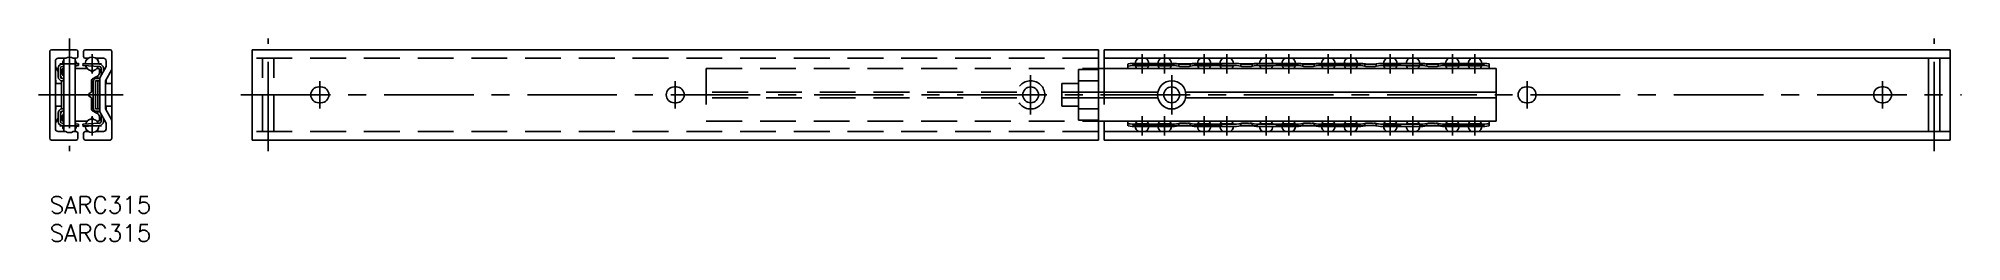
# Model space of a CAD drawing. Extents: x -2 to 339, y -8 to 28.
import ezdxf

# ---------------------------------------------------------------- set-up
doc = ezdxf.new("R2010")
doc.units = 0
doc.header["$LTSCALE"] = 0.5
doc.linetypes.add('CENTER', pattern=[50.8, 31.75, -6.35, 6.35, -6.35])
doc.linetypes.add('DASHED', pattern=[19.05, 12.7, -6.35])
for name, color, linetype in [('MSM_CENTER', 1, 'CENTER'), ('MSM_CONTINUOUS', 7, 'CONTINUOUS'), ('MSM_DASHED', 4, 'DASHED'), ('MSM_PART_NUMBER', 7, 'CONTINUOUS')]:
    doc.layers.add(name, color=color, linetype=linetype)
doc.styles.get("Standard").update_dxf_attribs({"font": 'txt.shx', "height": 4, "bigfont": 'bigfont.shx'})

# ---------------------------------------------------------------- blocks, each defined once
blk = doc.blocks.new('*U20')
at = {"layer": 'MSM_PART_NUMBER'}
blk.add_text('SARC315', height=3, dxfattribs=at).set_placement((0, -3))
blk = doc.blocks.new('*U21')
at = {"layer": 'MSM_PART_NUMBER'}
blk.add_text('SARC315', height=3, dxfattribs=at).set_placement((0, -8))

msp = doc.modelspace()

# ---------------------------------------------------------------- linework, layer by layer
at = {"layer": 'MSM_CENTER'}
for p, q in [((3.5, 28), (3.5, 8)), ((38.72, 8), (38.72, 28)), ((334.02, 8), (334.02, 28)), ((7.5, 25.2), (7.5, 21.8)), ((193.62, 25.2), (193.62, 21.8)), ((197.62, 25.2), (197.62, 21.8)), ((204.62, 25.2), (204.62, 21.8)), ((208.62, 25.2), (208.62, 21.8)), ((215.62, 25.2), (215.62, 21.8)), ((219.62, 25.2), (219.62, 21.8)), ((226.62, 25.2), (226.62, 21.8)), ((230.62, 25.2), (230.62, 21.8)), ((237.62, 25.2), (237.62, 21.8)), ((241.62, 25.2), (241.62, 21.8)), ((248.62, 25.2), (248.62, 21.8)), ((252.62, 25.2), (252.62, 21.8)), ((1.8, 23.5), (5.2, 23.5)), ((5.8, 23.5), (9.2, 23.5)), ((173.87, 14.5), (173.87, 21.5)), ((191.92, 23.5), (254.32, 23.5)), ((198.87, 14.5), (198.87, 21.5)), ((13, 18), (-2, 18)), ((33.87, 18), (338.87, 18)), ((47.87, 15.6), (47.87, 20.4)), ((110.87, 15.6), (110.87, 20.4)), ((261.87, 15.6), (261.87, 20.4)), ((324.87, 15.6), (324.87, 20.4)), ((7.5, 14.2), (7.5, 10.8)), ((193.62, 14.2), (193.62, 10.8)), ((197.62, 14.2), (197.62, 10.8)), ((204.62, 14.2), (204.62, 10.8)), ((208.62, 14.2), (208.62, 10.8)), ((215.62, 14.2), (215.62, 10.8)), ((219.62, 14.2), (219.62, 10.8)), ((226.62, 14.2), (226.62, 10.8)), ((230.62, 14.2), (230.62, 10.8)), ((237.62, 14.2), (237.62, 10.8)), ((241.62, 14.2), (241.62, 10.8)), ((248.62, 14.2), (248.62, 10.8)), ((252.62, 14.2), (252.62, 10.8)), ((1.8, 12.5), (5.2, 12.5)), ((5.8, 12.5), (9.2, 12.5)), ((191.92, 12.5), (254.32, 12.5))]:
    msp.add_line(p, q, dxfattribs=at)
at = {"layer": 'MSM_CONTINUOUS'}
for p, q in [((0, 25.7), (0, 10.3)), ((0.3, 26), (4.7, 26)), ((1, 24), (1, 12)), ((1.5, 24.5), (2.84, 24.5)), ((2.5, 24.5), (2.5, 11.5)), ((4.16, 24.5), (4.7, 24.5)), ((4.5, 11.5), (4.5, 24.5)), ((5, 25.7), (5, 24.8)), ((6, 24.8), (6, 25.7)), ((6.3, 26), (10.7, 26)), ((6.3, 24.5), (6.84, 24.5)), ((6.5, 24.16), (6.5, 24.5)), ((8.16, 24.5), (9.5, 24.5)), ((8.5, 24.16), (8.5, 24.5)), ((10, 23), (10, 24)), ((11, 10.3), (11, 25.7)), ((35.87, 26), (185.87, 26)), ((35.87, 26), (35.87, 10)), ((185.87, 26), (185.87, 10)), ((186.87, 26), (336.87, 26)), ((186.87, 22.65), (186.87, 26)), ((186.87, 24.5), (336.87, 24.5)), ((333.02, 24.5), (333.02, 11.5)), ((335.02, 24.5), (335.02, 11.5)), ((336.87, 26), (336.87, 10)), ((1, 23), (1.5, 22.09)), ((1, 20.68), (1.1, 20.5)), ((1.1, 20), (1.1, 20.5)), ((1.5, 21.2), (1.5, 22.74)), ((1.9, 22.74), (1.9, 21.2)), ((1.9, 21.36), (2.1, 21)), ((2.1, 21), (2.1, 20.92)), ((2.1, 20.51), (2.1, 15.49)), ((2.16, 23.43), (2.5, 23.45)), ((2.5, 23.05), (2.18, 23.04)), ((2.2, 22.45), (2.2, 21.95)), ((2.2, 20.9), (2.51, 20.9)), ((2.51, 20.5), (2.2, 20.5)), ((2.5, 22.65), (2.4, 22.65)), ((4.5, 23.56), (5.1, 23.59)), ((4.5, 23.16), (5.12, 23.19)), ((6.65, 22.65), (4.5, 22.65)), ((5.12, 23.19), (5.1, 23.59)), ((5.88, 23.19), (5.9, 23.59)), ((5.88, 23.19), (8.82, 23.04)), ((5.9, 23.59), (8.84, 23.43)), ((6.5, 22.84), (6.5, 22.65)), ((7.4, 20.58), (7.4, 18.5)), ((8.35, 21.23), (7.57, 20.85)), ((8.8, 20.9), (8.2, 20.9)), ((8.2, 20.5), (8.8, 20.5)), ((8.35, 22.65), (8.6, 22.65)), ((8.5, 22.65), (8.5, 22.84)), ((8.5, 20.9), (8.5, 21.32)), ((8.5, 15.5), (8.5, 20.5)), ((8.8, 22.45), (8.8, 21.95)), ((8.9, 20.51), (8.8, 20.5)), ((8.9, 21), (10, 23)), ((8.9, 15), (8.9, 21)), ((9.1, 21.36), (9.1, 22.74)), ((9.5, 22.09), (9.5, 22.74)), ((11, 22.5), (9.9, 20.5)), ((9.9, 20.5), (9.9, 15.5)), ((10, 20), (10, 20.68)), ((185.87, 22.5), (182.37, 22.5)), ((182.37, 22.5), (182.37, 13.5)), ((182.37, 20.5), (185.87, 20.5)), ((185.87, 22.65), (256.37, 22.65)), ((191.12, 23.51), (191.12, 22.65)), ((198.62, 23.59), (192.62, 23.59)), ((198.62, 23.19), (192.62, 23.19)), ((200.12, 23.07), (200.12, 23.51)), ((201.42, 23.43), (200.82, 23.43)), ((200.82, 23.03), (201.42, 23.03)), ((202.12, 23.51), (202.12, 23.07)), ((209.62, 23.59), (203.62, 23.59)), ((209.62, 23.19), (203.62, 23.19)), ((211.12, 23.07), (211.12, 23.51)), ((212.42, 23.43), (211.82, 23.43)), ((211.82, 23.03), (212.42, 23.03)), ((213.12, 23.51), (213.12, 23.07)), ((220.62, 23.59), (214.62, 23.59)), ((220.62, 23.19), (214.62, 23.19)), ((222.12, 23.07), (222.12, 23.51)), ((223.42, 23.43), (222.82, 23.43)), ((222.82, 23.03), (223.42, 23.03)), ((224.12, 23.51), (224.12, 23.07)), ((231.62, 23.59), (225.62, 23.59)), ((231.62, 23.19), (225.62, 23.19)), ((233.12, 23.07), (233.12, 23.51)), ((234.42, 23.43), (233.82, 23.43)), ((233.82, 23.03), (234.42, 23.03)), ((235.12, 23.51), (235.12, 23.07)), ((242.62, 23.59), (236.62, 23.59)), ((242.62, 23.19), (236.62, 23.19)), ((244.12, 23.07), (244.12, 23.51)), ((245.42, 23.43), (244.82, 23.43)), ((244.82, 23.03), (245.42, 23.03)), ((246.12, 23.51), (246.12, 23.07)), ((253.62, 23.59), (247.62, 23.59)), ((253.62, 23.19), (247.62, 23.19)), ((255.12, 23.51), (255.12, 22.65)), ((256.37, 22.65), (256.37, 13.35)), ((1, 20), (2.1, 20)), ((7.4, 18.5), (7.01, 18.25)), ((7.4, 17.5), (7.01, 17.75)), ((7.4, 15.42), (7.4, 17.5)), ((7.7, 20.4), (7.7, 15.6)), ((8.1, 15.6), (8.1, 20.4)), ((11, 20), (9.9, 20)), ((47.67, 19.4), (48.07, 19.4)), ((110.67, 19.4), (111.07, 19.4)), ((179.37, 20), (179.37, 16)), ((182.37, 20), (179.37, 20)), ((185.87, 18.5), (196.42, 18.5)), ((196.42, 17.5), (185.87, 17.5)), ((201.32, 18.5), (256.37, 18.5)), ((256.37, 17.5), (201.32, 17.5)), ((324.67, 19.4), (325.07, 19.4)), ((1, 16), (2.1, 16)), ((1.1, 15.5), (1, 15.32)), ((1.5, 13.91), (1, 13)), ((1.1, 15.5), (1.1, 16)), ((1.5, 13.26), (1.5, 14.8)), ((2.1, 15), (1.9, 14.64)), ((1.9, 14.8), (1.9, 13.26)), ((2.1, 15.08), (2.1, 15)), ((2.2, 15.5), (2.51, 15.5)), ((2.51, 15.1), (2.2, 15.1)), ((2.2, 13.55), (2.2, 14.05)), ((8.35, 14.77), (7.57, 15.15)), ((8.8, 15.5), (8.2, 15.5)), ((8.2, 15.1), (8.8, 15.1)), ((8.5, 14.68), (8.5, 15.1)), ((8.8, 15.5), (8.9, 15.49)), ((8.8, 13.55), (8.8, 14.05)), ((10, 13), (8.9, 15)), ((9.1, 13.26), (9.1, 14.64)), ((9.5, 13.26), (9.5, 13.91)), ((11, 16), (9.9, 16)), ((9.9, 15.5), (11, 13.5)), ((10, 15.32), (10, 16)), ((47.67, 16.6), (48.07, 16.6)), ((110.67, 16.6), (111.07, 16.6)), ((179.37, 16), (182.37, 16)), ((185.87, 15.5), (182.37, 15.5)), ((261.67, 16.6), (262.07, 16.6)), ((324.67, 16.6), (325.07, 16.6)), ((2.84, 11.5), (1.5, 11.5)), ((2.5, 12.55), (2.16, 12.57)), ((2.18, 12.96), (2.5, 12.95)), ((2.4, 13.35), (2.5, 13.35)), ((4.7, 11.5), (4.16, 11.5)), ((4.5, 13.35), (6.65, 13.35)), ((4.5, 12.84), (5.12, 12.81)), ((4.5, 12.44), (5.1, 12.41)), ((5, 11.2), (5, 10.3)), ((5.12, 12.81), (5.1, 12.41)), ((5.88, 12.81), (8.82, 12.96)), ((5.88, 12.81), (5.9, 12.41)), ((5.9, 12.41), (8.84, 12.57)), ((6, 10.3), (6, 11.2)), ((6.84, 11.5), (6.3, 11.5)), ((6.5, 13.35), (6.5, 13.16)), ((6.5, 11.84), (6.5, 11.5)), ((9.5, 11.5), (8.16, 11.5)), ((8.35, 13.35), (8.6, 13.35)), ((8.5, 13.16), (8.5, 13.35)), ((8.5, 11.5), (8.5, 11.84)), ((10, 12), (10, 13)), ((182.37, 13.5), (185.87, 13.5)), ((185.87, 13.35), (256.37, 13.35)), ((186.87, 13.35), (186.87, 10)), ((186.87, 11.5), (336.87, 11.5)), ((191.12, 13.35), (191.12, 12.49)), ((192.62, 12.81), (198.62, 12.81)), ((192.62, 12.41), (198.62, 12.41)), ((200.12, 12.49), (200.12, 12.93)), ((201.42, 12.97), (200.82, 12.97)), ((200.82, 12.57), (201.42, 12.57)), ((202.12, 12.93), (202.12, 12.49)), ((203.62, 12.81), (209.62, 12.81)), ((203.62, 12.41), (209.62, 12.41)), ((211.12, 12.49), (211.12, 12.93)), ((212.42, 12.97), (211.82, 12.97)), ((211.82, 12.57), (212.42, 12.57)), ((213.12, 12.93), (213.12, 12.49)), ((214.62, 12.81), (220.62, 12.81)), ((214.62, 12.41), (220.62, 12.41)), ((222.12, 12.49), (222.12, 12.93)), ((223.42, 12.97), (222.82, 12.97)), ((222.82, 12.57), (223.42, 12.57)), ((224.12, 12.93), (224.12, 12.49)), ((225.62, 12.81), (231.62, 12.81)), ((225.62, 12.41), (231.62, 12.41)), ((233.12, 12.49), (233.12, 12.93)), ((234.42, 12.97), (233.82, 12.97)), ((233.82, 12.57), (234.42, 12.57)), ((235.12, 12.93), (235.12, 12.49)), ((236.62, 12.81), (242.62, 12.81)), ((236.62, 12.41), (242.62, 12.41)), ((244.12, 12.49), (244.12, 12.93)), ((245.42, 12.97), (244.82, 12.97)), ((244.82, 12.57), (245.42, 12.57)), ((246.12, 12.93), (246.12, 12.49)), ((247.62, 12.81), (253.62, 12.81)), ((247.62, 12.41), (253.62, 12.41)), ((255.12, 13.35), (255.12, 12.49)), ((0.3, 10), (4.7, 10)), ((10.7, 10), (6.3, 10)), ((35.87, 10), (185.87, 10)), ((186.87, 10), (336.87, 10))]:
    msp.add_line(p, q, dxfattribs=at)
for centre, radius in [((198.87, 18), 2.5), ((173.87, 18), 1.4), ((198.87, 18), 1.4)]:
    msp.add_circle(centre, radius, dxfattribs=at)
for centre, radius, start, end in [((0.3, 25.7), 0.3, 90, 180), ((1.5, 24), 0.5, 90, 180), ((3.5, 23.5), 1.2, 146.4427, 182.7704), ((3.5, 23.5), 1.2, 56.4426, 123.5574), ((3.5, 23.5), 1.2, 3.2296, 33.5573), ((4.7, 25.7), 0.3, 0, 90), ((4.7, 24.8), 0.3, 270, 0), ((6.3, 25.7), 0.3, 90, 180), ((6.3, 24.8), 0.3, 180, 270), ((7.5, 23.5), 1.2, 357.2296, 176.7704), ((9.5, 24), 0.5, 0, 90), ((10.7, 25.7), 0.3, 0, 90), ((193.62, 23.5), 1.2, 123.5573, 175.404), ((193.62, 23.5), 1.2, 4.2374, 56.4427), ((197.62, 23.5), 1.2, 123.5573, 175.7626), ((197.62, 23.5), 1.2, 4.596, 56.4427), ((204.62, 23.5), 1.2, 123.5573, 175.404), ((204.62, 23.5), 1.2, 4.2374, 56.4427), ((208.62, 23.5), 1.2, 123.5573, 175.7626), ((208.62, 23.5), 1.2, 4.596, 56.4427), ((215.62, 23.5), 1.2, 123.5573, 175.404), ((215.62, 23.5), 1.2, 4.2374, 56.4427), ((219.62, 23.5), 1.2, 123.5573, 175.7626), ((219.62, 23.5), 1.2, 4.596, 56.4427), ((226.62, 23.5), 1.2, 123.5573, 175.404), ((226.62, 23.5), 1.2, 4.2374, 56.4427), ((230.62, 23.5), 1.2, 123.5573, 175.7626), ((230.62, 23.5), 1.2, 4.596, 56.4427), ((237.62, 23.5), 1.2, 123.5573, 175.404), ((237.62, 23.5), 1.2, 4.2374, 56.4427), ((241.62, 23.5), 1.2, 123.5573, 175.7626), ((241.62, 23.5), 1.2, 4.596, 56.4427), ((248.62, 23.5), 1.2, 123.5573, 175.404), ((248.62, 23.5), 1.2, 4.2374, 56.4427), ((252.62, 23.5), 1.2, 123.5573, 175.7626), ((252.62, 23.5), 1.2, 4.596, 56.4427), ((2.2, 22.74), 0.7, 93, 180), ((2.2, 21.2), 0.7, 180, 270), ((2.2, 22.74), 0.3, 93, 180), ((2.2, 21.2), 0.3, 180, 270), ((2.4, 22.45), 0.2, 90, 180), ((3, 21.95), 0.8, 180, 231.3178), ((3.5, 23.5), 1.2, 202.2279, 213.5573), ((3.5, 23.5), 1.2, 326.4427, 343.7721), ((7.5, 23.5), 1.2, 196.2277, 337.7721), ((7.13, 22.15), 0.2, 22.0243, 74.6411), ((7.5, 22.3), 0.2, 202.0243, 337.9757), ((7.7, 20.58), 0.3, 116, 180), ((7.87, 22.15), 0.2, 105.3589, 157.9757), ((8.2, 20.4), 0.5, 90, 180), ((8.2, 20.4), 0.1, 90, 180), ((8, 21.95), 0.8, 296, 0), ((8.6, 22.45), 0.2, 0, 90), ((8.8, 21.2), 0.3, 270, 289.4712), ((8.8, 22.74), 0.3, 0, 87), ((8.8, 22.74), 0.7, 0, 87), ((192.25, 16.36), 7.23, 87.0366, 98.9552), ((192.25, 15.97), 7.23, 87.0366, 98.9552), ((192.44, 23.1), 0.00613, 147.0986, 189.0635), ((192.45, 23.1), 0.0179, 106.4416, 138.6837), ((192.45, 23.11), 0.0186, 216.9984, 252.6425), ((192.5, 22.96), 0.168, 98.142, 110.4744), ((192.51, 23.29), 0.205, 250.7995, 265.0642), ((192.66, 22.08), 1.06, 95.2778, 99.9407), ((193.62, 23.5), 1.2, 198.332, 225), ((193.06, 17.84), 5.32, 91.8436, 95.3896), ((193.6, 4.22), 18.94, 89.9275, 92.1281), ((193.64, 4.22), 18.94, 87.8719, 90.0725), ((194.18, 17.84), 5.32, 84.6104, 88.1564), ((193.62, 23.5), 1.2, 315, 341.668), ((194.58, 22.08), 1.06, 80.0593, 84.7222), ((194.73, 23.29), 0.205, 274.9358, 289.2005), ((194.74, 22.96), 0.168, 69.5256, 81.858), ((194.8, 23.1), 0.00802, 0.9825, 29.7675), ((194.79, 23.1), 0.0179, 41.3163, 73.5584), ((194.79, 23.11), 0.0174, 286.8301, 326.2762), ((196.44, 23.1), 0.00613, 147.0986, 189.0635), ((196.45, 23.1), 0.0179, 106.4416, 138.6837), ((196.45, 23.11), 0.0186, 216.9984, 252.6425), ((196.5, 22.96), 0.168, 98.142, 110.4744), ((196.51, 23.29), 0.205, 250.7995, 265.0642), ((196.66, 22.08), 1.06, 95.2778, 99.9407), ((197.62, 23.5), 1.2, 198.332, 225), ((197.06, 17.84), 5.32, 91.8436, 95.3896), ((197.6, 4.22), 18.94, 89.9275, 92.1281), ((197.64, 4.22), 18.94, 87.8719, 90.0725), ((198.18, 17.84), 5.32, 84.6104, 88.1564), ((197.62, 23.5), 1.2, 315, 341.668), ((198.99, 16.36), 7.23, 81.0448, 92.9634), ((198.99, 15.97), 7.23, 81.0448, 92.9634), ((198.58, 22.08), 1.06, 80.0593, 84.7222), ((198.73, 23.29), 0.205, 274.9358, 289.2005), ((198.74, 22.96), 0.168, 69.5256, 81.858), ((198.8, 23.1), 0.00802, 0.9825, 29.7675), ((198.79, 23.1), 0.0179, 41.3163, 73.5584), ((198.79, 23.11), 0.0174, 286.8301, 326.2762), ((200.42, 24.81), 1.38, 257.314, 272.6455), ((200.42, 24.41), 1.38, 257.314, 272.6455), ((200.97, 34.62), 11.2, 267.5106, 269.2169), ((200.8, 33.94), 10.91, 268.3655, 270.1154), ((201.27, 34.62), 11.19, 270.7831, 272.4894), ((201.44, 33.96), 10.93, 269.8858, 271.6333), ((201.82, 24.81), 1.38, 267.3545, 282.686), ((201.82, 24.41), 1.38, 267.3545, 282.686), ((203.25, 16.36), 7.23, 87.0366, 98.9552), ((203.25, 15.97), 7.23, 87.0366, 98.9552), ((203.44, 23.1), 0.00613, 147.0986, 189.0635), ((203.45, 23.1), 0.0179, 106.4416, 138.6837), ((203.45, 23.11), 0.0186, 216.9984, 252.6425), ((203.5, 22.96), 0.168, 98.142, 110.4744), ((203.51, 23.29), 0.205, 250.7995, 265.0642), ((203.66, 22.08), 1.06, 95.2778, 99.9407), ((204.62, 23.5), 1.2, 198.332, 225), ((204.06, 17.84), 5.32, 91.8436, 95.3896), ((204.6, 4.22), 18.94, 89.9275, 92.1281), ((204.64, 4.22), 18.94, 87.8719, 90.0725), ((205.18, 17.84), 5.32, 84.6104, 88.1564), ((204.62, 23.5), 1.2, 315, 341.668), ((205.58, 22.08), 1.06, 80.0593, 84.7222), ((205.73, 23.29), 0.205, 274.9358, 289.2005), ((205.74, 22.96), 0.168, 69.5256, 81.858), ((205.8, 23.1), 0.00802, 0.9825, 29.7675), ((205.79, 23.1), 0.0179, 41.3163, 73.5584), ((205.79, 23.11), 0.0174, 286.8301, 326.2762), ((207.44, 23.1), 0.00613, 147.0986, 189.0635), ((207.45, 23.1), 0.0179, 106.4416, 138.6837), ((207.45, 23.11), 0.0186, 216.9984, 252.6425), ((207.5, 22.96), 0.168, 98.142, 110.4744), ((207.51, 23.29), 0.205, 250.7995, 265.0642), ((207.66, 22.08), 1.06, 95.2778, 99.9407), ((208.62, 23.5), 1.2, 198.332, 225), ((208.06, 17.84), 5.32, 91.8436, 95.3896), ((208.6, 4.22), 18.94, 89.9275, 92.1281), ((208.64, 4.22), 18.94, 87.8719, 90.0725), ((209.18, 17.84), 5.32, 84.6104, 88.1564), ((208.62, 23.5), 1.2, 315, 341.668), ((209.99, 16.36), 7.23, 81.0448, 92.9634), ((209.99, 15.97), 7.23, 81.0448, 92.9634), ((209.58, 22.08), 1.06, 80.0593, 84.7222), ((209.73, 23.29), 0.205, 274.9358, 289.2005), ((209.74, 22.96), 0.168, 69.5256, 81.858), ((209.8, 23.1), 0.00802, 0.9825, 29.7675), ((209.79, 23.1), 0.0179, 41.3163, 73.5584), ((209.79, 23.11), 0.0174, 286.8301, 326.2762), ((211.42, 24.81), 1.38, 257.314, 272.6455), ((211.42, 24.41), 1.38, 257.314, 272.6455), ((211.97, 34.62), 11.2, 267.5106, 269.2169), ((211.8, 33.94), 10.91, 268.3655, 270.1154), ((212.27, 34.62), 11.19, 270.7831, 272.4894), ((212.44, 33.96), 10.93, 269.8858, 271.6333), ((212.82, 24.81), 1.38, 267.3545, 282.686), ((212.82, 24.41), 1.38, 267.3545, 282.686), ((214.25, 16.36), 7.23, 87.0366, 98.9552), ((214.25, 15.97), 7.23, 87.0366, 98.9552), ((214.44, 23.1), 0.00613, 147.0986, 189.0635), ((214.45, 23.1), 0.0179, 106.4416, 138.6837), ((214.45, 23.11), 0.0186, 216.9984, 252.6425), ((214.5, 22.96), 0.168, 98.142, 110.4744), ((214.51, 23.29), 0.205, 250.7995, 265.0642), ((214.66, 22.08), 1.06, 95.2778, 99.9407), ((215.62, 23.5), 1.2, 198.332, 225), ((215.06, 17.84), 5.32, 91.8436, 95.3896), ((215.6, 4.22), 18.94, 89.9275, 92.1281), ((215.64, 4.22), 18.94, 87.8719, 90.0725), ((216.18, 17.84), 5.32, 84.6104, 88.1564), ((215.62, 23.5), 1.2, 315, 341.668), ((216.58, 22.08), 1.06, 80.0593, 84.7222), ((216.73, 23.29), 0.205, 274.9358, 289.2005), ((216.74, 22.96), 0.168, 69.5256, 81.858), ((216.8, 23.1), 0.00802, 0.9825, 29.7675), ((216.79, 23.1), 0.0179, 41.3163, 73.5584), ((216.79, 23.11), 0.0174, 286.8301, 326.2762), ((218.44, 23.1), 0.00613, 147.0986, 189.0635), ((218.45, 23.1), 0.0179, 106.4416, 138.6837), ((218.45, 23.11), 0.0186, 216.9984, 252.6425), ((218.5, 22.96), 0.168, 98.142, 110.4744), ((218.51, 23.29), 0.205, 250.7995, 265.0642), ((218.66, 22.08), 1.06, 95.2778, 99.9407), ((219.62, 23.5), 1.2, 198.332, 225), ((219.06, 17.84), 5.32, 91.8436, 95.3896), ((219.6, 4.22), 18.94, 89.9275, 92.1281), ((219.64, 4.22), 18.94, 87.8719, 90.0725), ((220.18, 17.84), 5.32, 84.6104, 88.1564), ((219.62, 23.5), 1.2, 315, 341.668), ((220.99, 16.36), 7.23, 81.0448, 92.9634), ((220.99, 15.97), 7.23, 81.0448, 92.9634), ((220.58, 22.08), 1.06, 80.0593, 84.7222), ((220.73, 23.29), 0.205, 274.9358, 289.2005), ((220.74, 22.96), 0.168, 69.5256, 81.858), ((220.8, 23.1), 0.00802, 0.9825, 29.7675), ((220.79, 23.1), 0.0179, 41.3163, 73.5584), ((220.79, 23.11), 0.0174, 286.8301, 326.2762), ((222.42, 24.81), 1.38, 257.314, 272.6455), ((222.42, 24.41), 1.38, 257.314, 272.6455), ((222.97, 34.62), 11.2, 267.5106, 269.2169), ((222.8, 33.94), 10.91, 268.3655, 270.1154), ((223.27, 34.62), 11.19, 270.7831, 272.4894), ((223.44, 33.96), 10.93, 269.8858, 271.6333), ((223.82, 24.81), 1.38, 267.3545, 282.686), ((223.82, 24.41), 1.38, 267.3545, 282.686), ((225.25, 16.36), 7.23, 87.0366, 98.9552), ((225.25, 15.97), 7.23, 87.0366, 98.9552), ((225.44, 23.1), 0.00613, 147.0986, 189.0635), ((225.45, 23.1), 0.0179, 106.4416, 138.6837), ((225.45, 23.11), 0.0186, 216.9984, 252.6425), ((225.5, 22.96), 0.168, 98.142, 110.4744), ((225.51, 23.29), 0.205, 250.7995, 265.0642), ((225.66, 22.08), 1.06, 95.2778, 99.9407), ((226.62, 23.5), 1.2, 198.332, 225), ((226.06, 17.84), 5.32, 91.8436, 95.3896), ((226.6, 4.22), 18.94, 89.9275, 92.1281), ((226.64, 4.22), 18.94, 87.8719, 90.0725), ((227.18, 17.84), 5.32, 84.6104, 88.1564), ((226.62, 23.5), 1.2, 315, 341.668), ((227.58, 22.08), 1.06, 80.0593, 84.7222), ((227.73, 23.29), 0.205, 274.9358, 289.2005), ((227.74, 22.96), 0.168, 69.5256, 81.858), ((227.8, 23.1), 0.00802, 0.9825, 29.7675), ((227.79, 23.1), 0.0179, 41.3163, 73.5584), ((227.79, 23.11), 0.0174, 286.8301, 326.2762), ((229.44, 23.1), 0.00613, 147.0986, 189.0635), ((229.45, 23.1), 0.0179, 106.4416, 138.6837), ((229.45, 23.11), 0.0186, 216.9984, 252.6425), ((229.5, 22.96), 0.168, 98.142, 110.4744), ((229.51, 23.29), 0.205, 250.7995, 265.0642), ((229.66, 22.08), 1.06, 95.2778, 99.9407), ((230.62, 23.5), 1.2, 198.332, 225), ((230.06, 17.84), 5.32, 91.8436, 95.3896), ((230.6, 4.22), 18.94, 89.9275, 92.1281), ((230.64, 4.22), 18.94, 87.8719, 90.0725), ((231.18, 17.84), 5.32, 84.6104, 88.1564), ((230.62, 23.5), 1.2, 315, 341.668), ((231.99, 16.36), 7.23, 81.0448, 92.9634), ((231.99, 15.97), 7.23, 81.0448, 92.9634), ((231.58, 22.08), 1.06, 80.0593, 84.7222), ((231.73, 23.29), 0.205, 274.9358, 289.2005), ((231.74, 22.96), 0.168, 69.5256, 81.858), ((231.8, 23.1), 0.00802, 0.9825, 29.7675), ((231.79, 23.1), 0.0179, 41.3163, 73.5584), ((231.79, 23.11), 0.0174, 286.8301, 326.2762), ((233.42, 24.81), 1.38, 257.314, 272.6455), ((233.42, 24.41), 1.38, 257.314, 272.6455), ((233.97, 34.62), 11.2, 267.5106, 269.2169), ((233.8, 33.94), 10.91, 268.3655, 270.1154), ((234.27, 34.62), 11.19, 270.7831, 272.4894), ((234.44, 33.96), 10.93, 269.8858, 271.6333), ((234.82, 24.81), 1.38, 267.3545, 282.686), ((234.82, 24.41), 1.38, 267.3545, 282.686), ((236.25, 16.36), 7.23, 87.0366, 98.9552), ((236.25, 15.97), 7.23, 87.0366, 98.9552), ((236.44, 23.1), 0.00613, 147.0986, 189.0635), ((236.45, 23.1), 0.0179, 106.4416, 138.6837), ((236.45, 23.11), 0.0186, 216.9984, 252.6425), ((236.5, 22.96), 0.168, 98.142, 110.4744), ((236.51, 23.29), 0.205, 250.7995, 265.0642), ((236.66, 22.08), 1.06, 95.2778, 99.9407), ((237.62, 23.5), 1.2, 198.332, 225), ((237.06, 17.84), 5.32, 91.8436, 95.3896), ((237.6, 4.22), 18.94, 89.9275, 92.1281), ((237.64, 4.22), 18.94, 87.8719, 90.0725), ((238.18, 17.84), 5.32, 84.6104, 88.1564), ((237.62, 23.5), 1.2, 315, 341.668), ((238.58, 22.08), 1.06, 80.0593, 84.7222), ((238.73, 23.29), 0.205, 274.9358, 289.2005), ((238.74, 22.96), 0.168, 69.5256, 81.858), ((238.8, 23.1), 0.00802, 0.9825, 29.7675), ((238.79, 23.1), 0.0179, 41.3163, 73.5584), ((238.79, 23.11), 0.0174, 286.8301, 326.2762), ((240.44, 23.1), 0.00613, 147.0986, 189.0635), ((240.45, 23.1), 0.0179, 106.4416, 138.6837), ((240.45, 23.11), 0.0186, 216.9984, 252.6425), ((240.5, 22.96), 0.168, 98.142, 110.4744), ((240.51, 23.29), 0.205, 250.7995, 265.0642), ((240.66, 22.08), 1.06, 95.2778, 99.9407), ((241.62, 23.5), 1.2, 198.332, 225), ((241.06, 17.84), 5.32, 91.8436, 95.3896), ((241.6, 4.22), 18.94, 89.9275, 92.1281), ((241.64, 4.22), 18.94, 87.8719, 90.0725), ((242.18, 17.84), 5.32, 84.6104, 88.1564), ((241.62, 23.5), 1.2, 315, 341.668), ((242.99, 16.36), 7.23, 81.0448, 92.9634), ((242.99, 15.97), 7.23, 81.0448, 92.9634), ((242.58, 22.08), 1.06, 80.0593, 84.7222), ((242.73, 23.29), 0.205, 274.9358, 289.2005), ((242.74, 22.96), 0.168, 69.5256, 81.858), ((242.8, 23.1), 0.00802, 0.9825, 29.7675), ((242.79, 23.1), 0.0179, 41.3163, 73.5584), ((242.79, 23.11), 0.0174, 286.8301, 326.2762), ((244.42, 24.81), 1.38, 257.314, 272.6455), ((244.42, 24.41), 1.38, 257.314, 272.6455), ((244.97, 34.62), 11.2, 267.5106, 269.2169), ((244.8, 33.94), 10.91, 268.3655, 270.1154), ((245.27, 34.62), 11.19, 270.7831, 272.4894), ((245.44, 33.96), 10.93, 269.8858, 271.6333), ((245.82, 24.81), 1.38, 267.3545, 282.686), ((245.82, 24.41), 1.38, 267.3545, 282.686), ((247.25, 16.36), 7.23, 87.0366, 98.9552), ((247.25, 15.97), 7.23, 87.0366, 98.9552), ((247.44, 23.1), 0.00613, 147.0986, 189.0635), ((247.45, 23.1), 0.0179, 106.4416, 138.6837), ((247.45, 23.11), 0.0186, 216.9984, 252.6425), ((247.5, 22.96), 0.168, 98.142, 110.4744), ((247.51, 23.29), 0.205, 250.7995, 265.0642), ((247.66, 22.08), 1.06, 95.2778, 99.9407), ((248.62, 23.5), 1.2, 198.332, 225), ((248.06, 17.84), 5.32, 91.8436, 95.3896), ((248.6, 4.22), 18.94, 89.9275, 92.1281), ((248.64, 4.22), 18.94, 87.8719, 90.0725), ((249.18, 17.84), 5.32, 84.6104, 88.1564), ((248.62, 23.5), 1.2, 315, 341.668), ((249.58, 22.08), 1.06, 80.0593, 84.7222), ((249.73, 23.29), 0.205, 274.9358, 289.2005), ((249.74, 22.96), 0.168, 69.5256, 81.858), ((249.8, 23.1), 0.00802, 0.9825, 29.7675), ((249.79, 23.1), 0.0179, 41.3163, 73.5584), ((249.79, 23.11), 0.0174, 286.8301, 326.2762), ((251.44, 23.1), 0.00613, 147.0986, 189.0635), ((251.45, 23.1), 0.0179, 106.4416, 138.6837), ((251.45, 23.11), 0.0186, 216.9984, 252.6425), ((251.5, 22.96), 0.168, 98.142, 110.4744), ((251.51, 23.29), 0.205, 250.7995, 265.0642), ((251.66, 22.08), 1.06, 95.2778, 99.9407), ((252.62, 23.5), 1.2, 198.332, 225), ((252.06, 17.84), 5.32, 91.8436, 95.3896), ((252.6, 4.22), 18.94, 89.9275, 92.1281), ((252.64, 4.22), 18.94, 87.8719, 90.0725), ((253.18, 17.84), 5.32, 84.6104, 88.1564), ((252.62, 23.5), 1.2, 315, 341.668), ((253.99, 16.36), 7.23, 81.0448, 92.9634), ((253.99, 15.97), 7.23, 81.0448, 92.9634), ((253.58, 22.08), 1.06, 80.0593, 84.7222), ((253.73, 23.29), 0.205, 274.9358, 289.2005), ((253.74, 22.96), 0.168, 69.5256, 81.858), ((253.8, 23.1), 0.00802, 0.9825, 29.7675), ((253.79, 23.1), 0.0179, 41.3163, 73.5584), ((253.79, 23.11), 0.0174, 286.8301, 326.2762), ((7.17, 18), 0.3, 122.0054, 237.9952), ((47.67, 18), 1.4, 90, 270), ((48.07, 18), 1.4, 270, 90), ((110.67, 18), 1.4, 90, 270), ((111.07, 18), 1.4, 270, 90), ((261.67, 18), 1.4, 90, 270), ((262.07, 18), 1.4, 270, 90), ((324.67, 18), 1.4, 90, 270), ((325.07, 18), 1.4, 270, 90), ((2.2, 14.8), 0.7, 90, 180), ((2.2, 14.8), 0.3, 90, 180), ((3, 14.05), 0.8, 128.6822, 180), ((7.5, 12.5), 1.2, 22.2271, 163.7723), ((7.13, 13.85), 0.2, 285.3589, 337.9757), ((7.5, 13.7), 0.2, 22.0243, 157.9757), ((7.7, 15.42), 0.3, 180, 244), ((7.87, 13.85), 0.2, 202.0243, 254.6411), ((8.2, 15.6), 0.5, 180, 270), ((8.2, 15.6), 0.1, 180, 270), ((8, 14.05), 0.8, 0, 64), ((8.8, 14.8), 0.3, 70.5288, 90), ((0.3, 10.3), 0.3, 180, 270), ((1.5, 12), 0.5, 180, 270), ((2.2, 13.26), 0.7, 180, 267), ((2.2, 13.26), 0.3, 180, 267), ((2.4, 13.55), 0.2, 180, 270), ((3.5, 12.5), 1.2, 177.2293, 213.5573), ((3.5, 12.5), 1.2, 146.4427, 157.7729), ((3.5, 12.5), 1.2, 236.4427, 303.5573), ((3.5, 12.5), 1.2, 16.2277, 33.5573), ((3.5, 12.5), 1.2, 326.4427, 356.7704), ((4.7, 11.2), 0.3, 0, 90), ((4.7, 10.3), 0.3, 270, 0), ((6.3, 11.2), 0.3, 90, 180), ((6.3, 10.3), 0.3, 180, 270), ((7.5, 12.5), 1.2, 183.2296, 2.7704), ((8.6, 13.55), 0.2, 270, 0), ((8.8, 13.26), 0.3, 273, 0), ((8.8, 13.26), 0.7, 273, 0), ((9.5, 12), 0.5, 270, 0), ((10.7, 10.3), 0.3, 270, 0), ((192.25, 20.03), 7.23, 261.0448, 272.9634), ((192.25, 19.64), 7.23, 261.0448, 272.9634), ((193.62, 12.5), 1.2, 184.596, 236.4427), ((192.44, 12.9), 0.0057, 162.2484, 213.9107), ((192.45, 12.88), 0.0213, 108.3733, 137.8705), ((192.45, 12.9), 0.0179, 221.3163, 253.5584), ((192.51, 12.71), 0.205, 94.9358, 109.2005), ((192.5, 13.04), 0.168, 249.5256, 261.858), ((193.62, 12.5), 1.2, 135, 161.668), ((192.66, 13.92), 1.06, 260.0593, 264.7222), ((193.06, 18.16), 5.32, 264.6104, 268.1564), ((193.6, 31.78), 18.94, 267.8719, 270.0725), ((193.64, 31.78), 18.94, 269.9275, 272.1281), ((193.62, 12.5), 1.2, 303.5573, 355.7626), ((194.18, 18.16), 5.32, 271.8436, 275.3896), ((193.62, 12.5), 1.2, 18.332, 45), ((194.58, 13.92), 1.06, 275.2778, 279.9407), ((194.73, 12.71), 0.205, 70.7995, 85.0642), ((194.74, 13.04), 0.168, 278.142, 290.4744), ((194.8, 12.9), 0.00632, 327.5055, 7.2995), ((194.79, 12.89), 0.0183, 36.2762, 72.7671), ((194.79, 12.9), 0.0179, 286.4416, 318.6837), ((197.62, 12.5), 1.2, 184.2374, 236.4427), ((196.44, 12.9), 0.0057, 162.2484, 213.9107), ((196.45, 12.88), 0.0213, 108.3733, 137.8705), ((196.45, 12.9), 0.0179, 221.3163, 253.5584), ((196.51, 12.71), 0.205, 94.9358, 109.2005), ((196.5, 13.04), 0.168, 249.5256, 261.858), ((197.62, 12.5), 1.2, 135, 161.668), ((196.66, 13.92), 1.06, 260.0593, 264.7222), ((197.06, 18.16), 5.32, 264.6104, 268.1564), ((197.6, 31.78), 18.94, 267.8719, 270.0725), ((197.64, 31.78), 18.94, 269.9275, 272.1281), ((197.62, 12.5), 1.2, 303.5573, 355.404), ((198.18, 18.16), 5.32, 271.8436, 275.3896), ((197.62, 12.5), 1.2, 18.332, 45), ((198.99, 20.03), 7.23, 267.0366, 278.9552), ((198.99, 19.64), 7.23, 267.0366, 278.9552), ((198.58, 13.92), 1.06, 275.2778, 279.9407), ((198.73, 12.71), 0.205, 70.7995, 85.0642), ((198.74, 13.04), 0.168, 278.142, 290.4744), ((198.8, 12.9), 0.00632, 327.5055, 7.2995), ((198.79, 12.89), 0.0183, 36.2762, 72.7671), ((198.79, 12.9), 0.0179, 286.4416, 318.6837), ((200.42, 11.59), 1.38, 87.3545, 102.686), ((200.42, 11.19), 1.38, 87.3545, 102.686), ((200.63, 14.58), 1.62, 264.8669, 276.6522), ((200.61, 14.19), 1.63, 265.7727, 277.4998), ((201.61, 14.65), 1.7, 263.6006, 274.8804), ((201.63, 14.25), 1.69, 262.707, 274.0206), ((201.82, 11.59), 1.38, 77.314, 92.6455), ((201.82, 11.19), 1.38, 77.314, 92.6455), ((203.25, 20.03), 7.23, 261.0448, 272.9634), ((203.25, 19.64), 7.23, 261.0448, 272.9634), ((204.62, 12.5), 1.2, 184.596, 236.4427), ((203.44, 12.9), 0.0057, 162.2484, 213.9107), ((203.45, 12.88), 0.0213, 108.3733, 137.8705), ((203.45, 12.9), 0.0179, 221.3163, 253.5584), ((203.51, 12.71), 0.205, 94.9358, 109.2005), ((203.5, 13.04), 0.168, 249.5256, 261.858), ((204.62, 12.5), 1.2, 135, 161.668), ((203.66, 13.92), 1.06, 260.0593, 264.7222), ((204.06, 18.16), 5.32, 264.6104, 268.1564), ((204.6, 31.78), 18.94, 267.8719, 270.0725), ((204.64, 31.78), 18.94, 269.9275, 272.1281), ((204.62, 12.5), 1.2, 303.5573, 355.7626), ((205.18, 18.16), 5.32, 271.8436, 275.3896), ((204.62, 12.5), 1.2, 18.332, 45), ((205.58, 13.92), 1.06, 275.2778, 279.9407), ((205.73, 12.71), 0.205, 70.7995, 85.0642), ((205.74, 13.04), 0.168, 278.142, 290.4744), ((205.8, 12.9), 0.00632, 327.5055, 7.2995), ((205.79, 12.89), 0.0183, 36.2762, 72.7671), ((205.79, 12.9), 0.0179, 286.4416, 318.6837), ((208.62, 12.5), 1.2, 184.2374, 236.4427), ((207.44, 12.9), 0.0057, 162.2484, 213.9107), ((207.45, 12.88), 0.0213, 108.3733, 137.8705), ((207.45, 12.9), 0.0179, 221.3163, 253.5584), ((207.51, 12.71), 0.205, 94.9358, 109.2005), ((207.5, 13.04), 0.168, 249.5256, 261.858), ((208.62, 12.5), 1.2, 135, 161.668), ((207.66, 13.92), 1.06, 260.0593, 264.7222), ((208.06, 18.16), 5.32, 264.6104, 268.1564), ((208.6, 31.78), 18.94, 267.8719, 270.0725), ((208.64, 31.78), 18.94, 269.9275, 272.1281), ((208.62, 12.5), 1.2, 303.5573, 355.404), ((209.18, 18.16), 5.32, 271.8436, 275.3896), ((208.62, 12.5), 1.2, 18.332, 45), ((209.99, 20.03), 7.23, 267.0366, 278.9552), ((209.99, 19.64), 7.23, 267.0366, 278.9552), ((209.58, 13.92), 1.06, 275.2778, 279.9407), ((209.73, 12.71), 0.205, 70.7995, 85.0642), ((209.74, 13.04), 0.168, 278.142, 290.4744), ((209.8, 12.9), 0.00632, 327.5055, 7.2995), ((209.79, 12.89), 0.0183, 36.2762, 72.7671), ((209.79, 12.9), 0.0179, 286.4416, 318.6837), ((211.42, 11.59), 1.38, 87.3545, 102.686), ((211.42, 11.19), 1.38, 87.3545, 102.686), ((211.63, 14.58), 1.62, 264.8669, 276.6522), ((211.61, 14.19), 1.63, 265.7727, 277.4998), ((212.61, 14.65), 1.7, 263.6006, 274.8804), ((212.63, 14.25), 1.69, 262.707, 274.0206), ((212.82, 11.59), 1.38, 77.314, 92.6455), ((212.82, 11.19), 1.38, 77.314, 92.6455), ((214.25, 20.03), 7.23, 261.0448, 272.9634), ((214.25, 19.64), 7.23, 261.0448, 272.9634), ((215.62, 12.5), 1.2, 184.596, 236.4427), ((214.44, 12.9), 0.0057, 162.2484, 213.9107), ((214.45, 12.88), 0.0213, 108.3733, 137.8705), ((214.45, 12.9), 0.0179, 221.3163, 253.5584), ((214.51, 12.71), 0.205, 94.9358, 109.2005), ((214.5, 13.04), 0.168, 249.5256, 261.858), ((215.62, 12.5), 1.2, 135, 161.668), ((214.66, 13.92), 1.06, 260.0593, 264.7222), ((215.06, 18.16), 5.32, 264.6104, 268.1564), ((215.6, 31.78), 18.94, 267.8719, 270.0725), ((215.64, 31.78), 18.94, 269.9275, 272.1281), ((215.62, 12.5), 1.2, 303.5573, 355.7626), ((216.18, 18.16), 5.32, 271.8436, 275.3896), ((215.62, 12.5), 1.2, 18.332, 45), ((216.58, 13.92), 1.06, 275.2778, 279.9407), ((216.73, 12.71), 0.205, 70.7995, 85.0642), ((216.74, 13.04), 0.168, 278.142, 290.4744), ((216.8, 12.9), 0.00632, 327.5055, 7.2995), ((216.79, 12.89), 0.0183, 36.2762, 72.7671), ((216.79, 12.9), 0.0179, 286.4416, 318.6837), ((219.62, 12.5), 1.2, 184.2374, 236.4427), ((218.44, 12.9), 0.0057, 162.2484, 213.9107), ((218.45, 12.88), 0.0213, 108.3733, 137.8705), ((218.45, 12.9), 0.0179, 221.3163, 253.5584), ((218.51, 12.71), 0.205, 94.9358, 109.2005), ((218.5, 13.04), 0.168, 249.5256, 261.858), ((219.62, 12.5), 1.2, 135, 161.668), ((218.66, 13.92), 1.06, 260.0593, 264.7222), ((219.06, 18.16), 5.32, 264.6104, 268.1564), ((219.6, 31.78), 18.94, 267.8719, 270.0725), ((219.64, 31.78), 18.94, 269.9275, 272.1281), ((219.62, 12.5), 1.2, 303.5573, 355.404), ((220.18, 18.16), 5.32, 271.8436, 275.3896), ((219.62, 12.5), 1.2, 18.332, 45), ((220.99, 20.03), 7.23, 267.0366, 278.9552), ((220.99, 19.64), 7.23, 267.0366, 278.9552), ((220.58, 13.92), 1.06, 275.2778, 279.9407), ((220.73, 12.71), 0.205, 70.7995, 85.0642), ((220.74, 13.04), 0.168, 278.142, 290.4744), ((220.8, 12.9), 0.00632, 327.5055, 7.2995), ((220.79, 12.89), 0.0183, 36.2762, 72.7671), ((220.79, 12.9), 0.0179, 286.4416, 318.6837), ((222.42, 11.59), 1.38, 87.3545, 102.686), ((222.42, 11.19), 1.38, 87.3545, 102.686), ((222.63, 14.58), 1.62, 264.8669, 276.6522), ((222.61, 14.19), 1.63, 265.7727, 277.4998), ((223.61, 14.65), 1.7, 263.6006, 274.8804), ((223.63, 14.25), 1.69, 262.707, 274.0206), ((223.82, 11.59), 1.38, 77.314, 92.6455), ((223.82, 11.19), 1.38, 77.314, 92.6455), ((225.25, 20.03), 7.23, 261.0448, 272.9634), ((225.25, 19.64), 7.23, 261.0448, 272.9634), ((226.62, 12.5), 1.2, 184.596, 236.4427), ((225.44, 12.9), 0.0057, 162.2484, 213.9107), ((225.45, 12.88), 0.0213, 108.3733, 137.8705), ((225.45, 12.9), 0.0179, 221.3163, 253.5584), ((225.51, 12.71), 0.205, 94.9358, 109.2005), ((225.5, 13.04), 0.168, 249.5256, 261.858), ((226.62, 12.5), 1.2, 135, 161.668), ((225.66, 13.92), 1.06, 260.0593, 264.7222), ((226.06, 18.16), 5.32, 264.6104, 268.1564), ((226.6, 31.78), 18.94, 267.8719, 270.0725), ((226.64, 31.78), 18.94, 269.9275, 272.1281), ((226.62, 12.5), 1.2, 303.5573, 355.7626), ((227.18, 18.16), 5.32, 271.8436, 275.3896), ((226.62, 12.5), 1.2, 18.332, 45), ((227.58, 13.92), 1.06, 275.2778, 279.9407), ((227.73, 12.71), 0.205, 70.7995, 85.0642), ((227.74, 13.04), 0.168, 278.142, 290.4744), ((227.8, 12.9), 0.00632, 327.5055, 7.2995), ((227.79, 12.89), 0.0183, 36.2762, 72.7671), ((227.79, 12.9), 0.0179, 286.4416, 318.6837), ((230.62, 12.5), 1.2, 184.2374, 236.4427), ((229.44, 12.9), 0.0057, 162.2484, 213.9107), ((229.45, 12.88), 0.0213, 108.3733, 137.8705), ((229.45, 12.9), 0.0179, 221.3163, 253.5584), ((229.51, 12.71), 0.205, 94.9358, 109.2005), ((229.5, 13.04), 0.168, 249.5256, 261.858), ((230.62, 12.5), 1.2, 135, 161.668), ((229.66, 13.92), 1.06, 260.0593, 264.7222), ((230.06, 18.16), 5.32, 264.6104, 268.1564), ((230.6, 31.78), 18.94, 267.8719, 270.0725), ((230.64, 31.78), 18.94, 269.9275, 272.1281), ((230.62, 12.5), 1.2, 303.5573, 355.404), ((231.18, 18.16), 5.32, 271.8436, 275.3896), ((230.62, 12.5), 1.2, 18.332, 45), ((231.99, 20.03), 7.23, 267.0366, 278.9552), ((231.99, 19.64), 7.23, 267.0366, 278.9552), ((231.58, 13.92), 1.06, 275.2778, 279.9407), ((231.73, 12.71), 0.205, 70.7995, 85.0642), ((231.74, 13.04), 0.168, 278.142, 290.4744), ((231.8, 12.9), 0.00632, 327.5055, 7.2995), ((231.79, 12.89), 0.0183, 36.2762, 72.7671), ((231.79, 12.9), 0.0179, 286.4416, 318.6837), ((233.42, 11.59), 1.38, 87.3545, 102.686), ((233.42, 11.19), 1.38, 87.3545, 102.686), ((233.63, 14.58), 1.62, 264.8669, 276.6522), ((233.61, 14.19), 1.63, 265.7727, 277.4998), ((234.61, 14.65), 1.7, 263.6006, 274.8804), ((234.63, 14.25), 1.69, 262.707, 274.0206), ((234.82, 11.59), 1.38, 77.314, 92.6455), ((234.82, 11.19), 1.38, 77.314, 92.6455), ((236.25, 20.03), 7.23, 261.0448, 272.9634), ((236.25, 19.64), 7.23, 261.0448, 272.9634), ((237.62, 12.5), 1.2, 184.596, 236.4427), ((236.44, 12.9), 0.0057, 162.2484, 213.9107), ((236.45, 12.88), 0.0213, 108.3733, 137.8705), ((236.45, 12.9), 0.0179, 221.3163, 253.5584), ((236.51, 12.71), 0.205, 94.9358, 109.2005), ((236.5, 13.04), 0.168, 249.5256, 261.858), ((237.62, 12.5), 1.2, 135, 161.668), ((236.66, 13.92), 1.06, 260.0593, 264.7222), ((237.06, 18.16), 5.32, 264.6104, 268.1564), ((237.6, 31.78), 18.94, 267.8719, 270.0725), ((237.64, 31.78), 18.94, 269.9275, 272.1281), ((237.62, 12.5), 1.2, 303.5573, 355.7626), ((238.18, 18.16), 5.32, 271.8436, 275.3896), ((237.62, 12.5), 1.2, 18.332, 45), ((238.58, 13.92), 1.06, 275.2778, 279.9407), ((238.73, 12.71), 0.205, 70.7995, 85.0642), ((238.74, 13.04), 0.168, 278.142, 290.4744), ((238.8, 12.9), 0.00632, 327.5055, 7.2995), ((238.79, 12.89), 0.0183, 36.2762, 72.7671), ((238.79, 12.9), 0.0179, 286.4416, 318.6837), ((241.62, 12.5), 1.2, 184.2374, 236.4427), ((240.44, 12.9), 0.0057, 162.2484, 213.9107), ((240.45, 12.88), 0.0213, 108.3733, 137.8705), ((240.45, 12.9), 0.0179, 221.3163, 253.5584), ((240.51, 12.71), 0.205, 94.9358, 109.2005), ((240.5, 13.04), 0.168, 249.5256, 261.858), ((241.62, 12.5), 1.2, 135, 161.668), ((240.66, 13.92), 1.06, 260.0593, 264.7222), ((241.06, 18.16), 5.32, 264.6104, 268.1564), ((241.6, 31.78), 18.94, 267.8719, 270.0725), ((241.64, 31.78), 18.94, 269.9275, 272.1281), ((241.62, 12.5), 1.2, 303.5573, 355.404), ((242.18, 18.16), 5.32, 271.8436, 275.3896), ((241.62, 12.5), 1.2, 18.332, 45), ((242.99, 20.03), 7.23, 267.0366, 278.9552), ((242.99, 19.64), 7.23, 267.0366, 278.9552), ((242.58, 13.92), 1.06, 275.2778, 279.9407), ((242.73, 12.71), 0.205, 70.7995, 85.0642), ((242.74, 13.04), 0.168, 278.142, 290.4744), ((242.8, 12.9), 0.00632, 327.5055, 7.2995), ((242.79, 12.89), 0.0183, 36.2762, 72.7671), ((242.79, 12.9), 0.0179, 286.4416, 318.6837), ((244.42, 11.59), 1.38, 87.3545, 102.686), ((244.42, 11.19), 1.38, 87.3545, 102.686), ((244.63, 14.58), 1.62, 264.8669, 276.6522), ((244.61, 14.19), 1.63, 265.7727, 277.4998), ((245.61, 14.65), 1.7, 263.6006, 274.8804), ((245.63, 14.25), 1.69, 262.707, 274.0206), ((245.82, 11.59), 1.38, 77.314, 92.6455), ((245.82, 11.19), 1.38, 77.314, 92.6455), ((247.25, 20.03), 7.23, 261.0448, 272.9634), ((247.25, 19.64), 7.23, 261.0448, 272.9634), ((248.62, 12.5), 1.2, 184.596, 236.4427), ((247.44, 12.9), 0.0057, 162.2484, 213.9107), ((247.45, 12.88), 0.0213, 108.3733, 137.8705), ((247.45, 12.9), 0.0179, 221.3163, 253.5584), ((247.51, 12.71), 0.205, 94.9358, 109.2005), ((247.5, 13.04), 0.168, 249.5256, 261.858), ((248.62, 12.5), 1.2, 135, 161.668), ((247.66, 13.92), 1.06, 260.0593, 264.7222), ((248.06, 18.16), 5.32, 264.6104, 268.1564), ((248.6, 31.78), 18.94, 267.8719, 270.0725), ((248.64, 31.78), 18.94, 269.9275, 272.1281), ((248.62, 12.5), 1.2, 303.5573, 355.7626), ((249.18, 18.16), 5.32, 271.8436, 275.3896), ((248.62, 12.5), 1.2, 18.332, 45), ((249.58, 13.92), 1.06, 275.2778, 279.9407), ((249.73, 12.71), 0.205, 70.7995, 85.0642), ((249.74, 13.04), 0.168, 278.142, 290.4744), ((249.8, 12.9), 0.00632, 327.5055, 7.2995), ((249.79, 12.89), 0.0183, 36.2762, 72.7671), ((249.79, 12.9), 0.0179, 286.4416, 318.6837), ((252.62, 12.5), 1.2, 184.2374, 236.4427), ((251.44, 12.9), 0.0057, 162.2484, 213.9107), ((251.45, 12.88), 0.0213, 108.3733, 137.8705), ((251.45, 12.9), 0.0179, 221.3163, 253.5584), ((251.51, 12.71), 0.205, 94.9358, 109.2005), ((251.5, 13.04), 0.168, 249.5256, 261.858), ((252.62, 12.5), 1.2, 135, 161.668), ((251.66, 13.92), 1.06, 260.0593, 264.7222), ((252.06, 18.16), 5.32, 264.6104, 268.1564), ((252.6, 31.78), 18.94, 267.8719, 270.0725), ((252.64, 31.78), 18.94, 269.9275, 272.1281), ((252.62, 12.5), 1.2, 303.5573, 355.404), ((253.18, 18.16), 5.32, 271.8436, 275.3896), ((252.62, 12.5), 1.2, 18.332, 45), ((253.99, 20.03), 7.23, 267.0366, 278.9552), ((253.99, 19.64), 7.23, 267.0366, 278.9552), ((253.58, 13.92), 1.06, 275.2778, 279.9407), ((253.73, 12.71), 0.205, 70.7995, 85.0642), ((253.74, 13.04), 0.168, 278.142, 290.4744), ((253.8, 12.9), 0.00632, 327.5055, 7.2995), ((253.79, 12.89), 0.0183, 36.2762, 72.7671), ((253.79, 12.9), 0.0179, 286.4416, 318.6837)]:
    msp.add_arc(centre, radius, start, end, dxfattribs=at)
at = {"layer": 'MSM_DASHED'}
for p, q in [((185.87, 24.5), (35.87, 24.5)), ((37.72, 11.5), (37.72, 24.5)), ((39.72, 11.5), (39.72, 24.5)), ((116.37, 22.65), (185.87, 22.65)), ((116.37, 22.65), (116.37, 13.35)), ((186.87, 22.65), (186.87, 13.35)), ((171.42, 18.5), (116.37, 18.5)), ((171.42, 17.5), (116.37, 17.5)), ((185.87, 18.5), (176.32, 18.5)), ((185.87, 17.5), (176.32, 17.5)), ((185.87, 11.5), (35.87, 11.5)), ((116.37, 13.35), (185.87, 13.35))]:
    msp.add_line(p, q, dxfattribs=at)
msp.add_circle((173.87, 18), 2.5, dxfattribs=at)

# ---------------------------------------------------------------- block references
at = {"layer": 'MSM_CONTINUOUS'}
for name in ['*U20', '*U21']:
    msp.add_blockref(name, (0, 0), dxfattribs=at)

doc.saveas('drawing.dxf')
